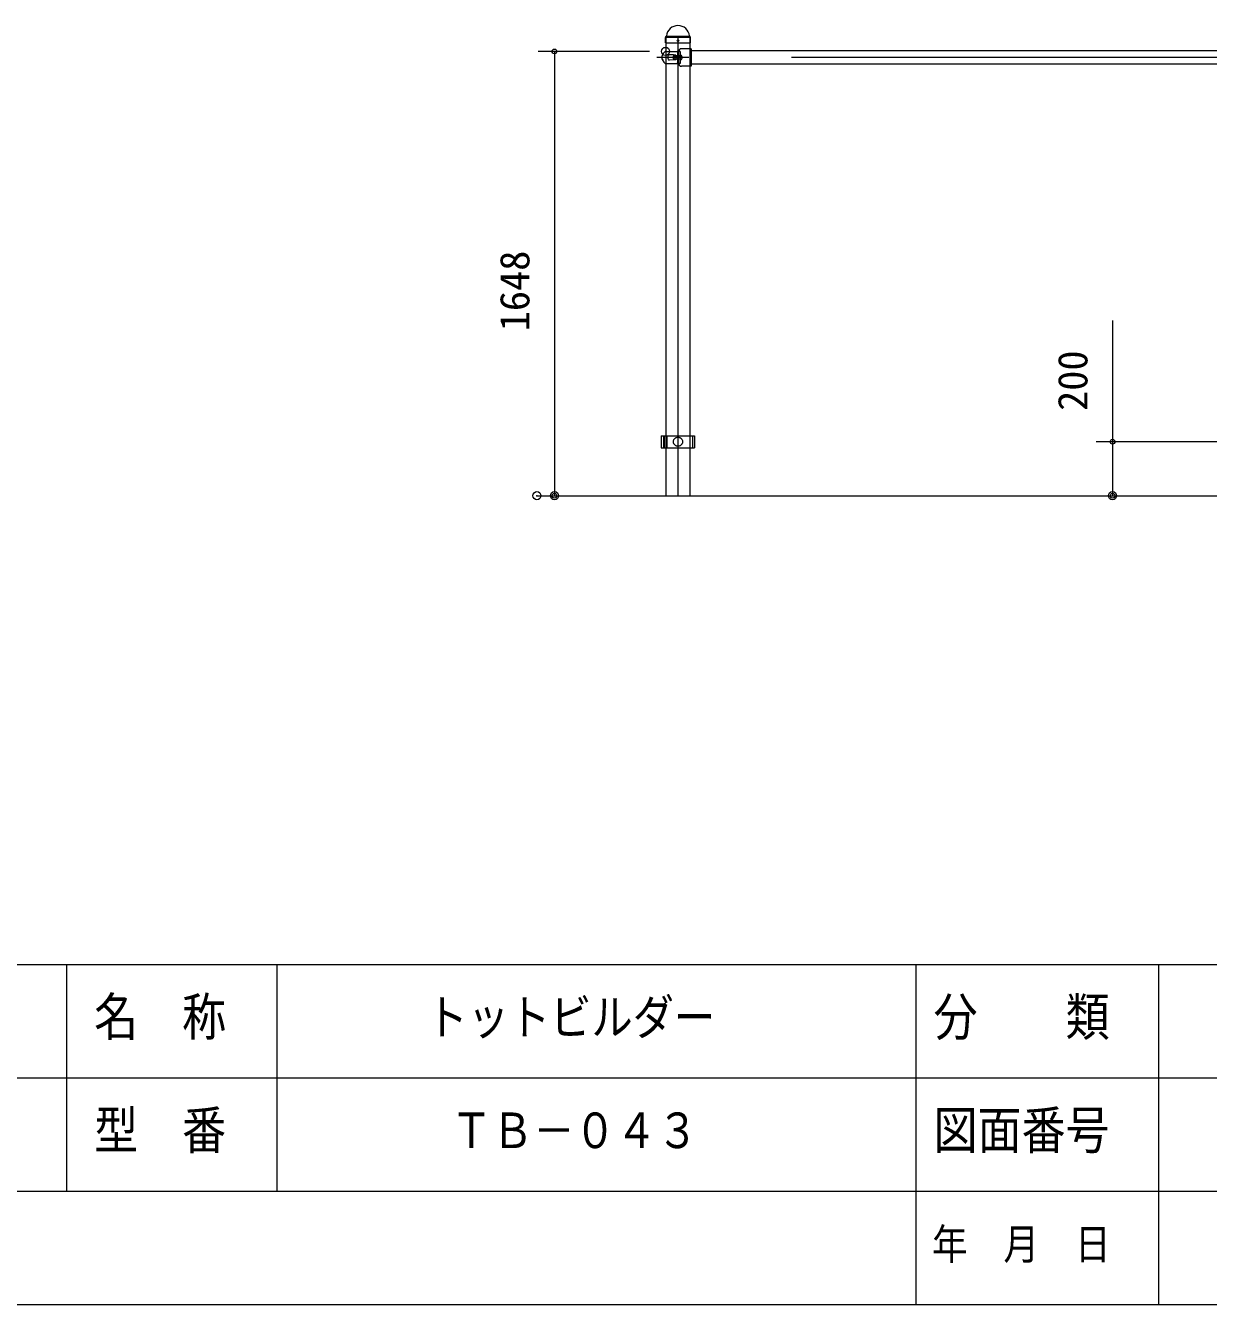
# Model space of a CAD drawing. Units: millimetres on the paper, scale 1:60. Extents: x 0 to 420, y -297 to 594.
# Drawn here: x 212.5 to 285.6, y 15 to 94 of the extents above; entities that cross this region are included whole.
import ezdxf
from ezdxf.enums import TextEntityAlignment as Align

# ---------------------------------------------------------------- set-up
doc = ezdxf.new("R2010")
doc.units = ezdxf.units.MM
doc.header["$PDMODE"] = 32
doc.header["$PDSIZE"] = 0.5
doc.linetypes.add('USER1', pattern=[50.8, 31.75, -6.35, 6.35, -6.35])
doc.linetypes.add('USER2', pattern=[19.05, 12.7, -6.35])
doc.layers.add('LY_1', color=7, linetype='Continuous', lineweight=18)
doc.styles.add('ＭＳ ゴシック', font='')
doc.styles.get('ＭＳ ゴシック').set_extended_font_data('MS Gothic')

# ---------------------------------------------------------------- blocks, each defined once
blk = doc.blocks.new('-000-_DOTSMALL')
at = {"color": 7, "linetype": 'Continuous', "lineweight": 9}
blk.add_circle((0, 0), 0.0625, dxfattribs=at)
blk.add_circle((0, 0), 0.0625, dxfattribs=at)

msp = doc.modelspace()

# ---------------------------------------------------------------- linework, layer by layer
at = {"layer": 'LY_1', "lineweight": 9}
for p, q in [((252.021, 92.972), (252.028, 93.303)), ((252.049, 93.351), (252.067, 93.37)), ((252.053, 93.314), (252.053, 64.981)), ((253.543, 93.351), (253.524, 93.37)), ((253.538, 93.314), (253.538, 64.981)), ((253.57, 92.973), (253.563, 93.303)), ((252.03, 92.964), (252.021, 92.972)), ((252.03, 92.964), (253.562, 92.964)), ((253.608, 92.606), (253.005, 92.606)), ((253.57, 92.973), (253.562, 92.964)), ((253.608, 92.606), (253.608, 91.522)), ((251.85, 92.231), (251.846, 92.231)), ((251.85, 91.897), (251.846, 91.897)), ((252.027, 92.439), (252.737, 92.439)), ((252.029, 91.689), (252.737, 91.689)), ((252.526, 92.217), (252.242, 92.232)), ((252.526, 91.911), (252.242, 91.896)), ((252.526, 92.217), (252.526, 91.911)), ((252.771, 92.406), (252.771, 91.722)), ((252.938, 92.439), (252.838, 92.439)), ((252.838, 92.439), (252.838, 91.689)), ((252.938, 91.689), (252.838, 91.689)), ((252.938, 92.439), (252.938, 91.689)), ((252.938, 92.214), (252.955, 92.214)), ((252.938, 91.914), (252.955, 91.914)), ((253.038, 92.131), (253.038, 91.997)), ((289.483, 92.469), (253.608, 92.469)), ((253.608, 91.522), (253.005, 91.522)), ((289.483, 91.659), (253.608, 91.659)), ((251.765, 68.689), (251.765, 67.939)), ((251.765, 68.689), (253.826, 68.689)), ((251.895, 68.689), (251.895, 67.939)), ((251.944, 68.689), (251.944, 67.939)), ((252.1, 68.689), (252.1, 67.939)), ((253.687, 68.689), (253.687, 67.939)), ((253.826, 68.689), (253.826, 67.939)), ((251.765, 67.939), (253.826, 67.939)), ((244.076, 64.981), (371.82, 64.981)), ((17.5, 36), (402.5, 36)), ((215, 36), (215, 22)), ((267.5, 36), (267.5, 15)), ((215, 29), (332.5, 29)), ((160, 22), (402.5, 22)), ((17.5, 15), (402.5, 15))]:
    msp.add_line(p, q, dxfattribs=at)
at = {"layer": 'LY_1'}
for p, q in [((252.051, 93.323), (253.54, 93.323)), ((252.081, 93.381), (253.508, 93.381)), ((251.027, 92.439), (244.161, 92.439)), ((245.161, 92.439), (245.161, 64.981)), ((279.661, 75.801), (279.661, 68.314)), ((289.296, 68.314), (278.661, 68.314)), ((279.661, 68.314), (279.661, 64.981)), ((228, 36), (228, 22)), ((282.5, 36), (282.5, 15)), ((160, 29), (215, 29))]:
    msp.add_line(p, q, dxfattribs=at)
at = {"layer": 'LY_1', "linetype": 'USER1'}
for p, q in [((252.796, 93.314), (252.796, 64.981)), ((291.563, 92.064), (251.491, 92.064))]:
    msp.add_line(p, q, dxfattribs=at)
at = {"layer": 'LY_1', "linetype": 'USER2'}
for p, q in [((252.046, 92.422), (252.046, 91.706)), ((252.521, 91.981), (252.521, 92.147)), ((252.521, 92.147), (252.938, 92.147)), ((252.521, 91.981), (252.938, 91.981)), ((252.663, 92.21), (252.526, 92.217)), ((252.663, 91.918), (252.526, 91.911)), ((252.537, 92.206), (252.537, 91.922)), ((252.671, 92.206), (252.537, 92.206)), ((252.671, 91.922), (252.537, 91.922)), ((252.671, 92.201), (252.671, 91.927)), ((252.771, 92.164), (252.671, 92.164)), ((252.771, 91.964), (252.671, 91.964)), ((252.938, 92.164), (252.838, 92.164)), ((252.938, 91.964), (252.838, 91.964))]:
    msp.add_line(p, q, dxfattribs=at)
at = {"layer": 'LY_1', "lineweight": 9}
msp.add_circle((252.796, 93.098), 0.05, dxfattribs=at)
at = {"layer": 'LY_1', "linetype": 'USER2'}
msp.add_circle((252.796, 68.314), 0.283, dxfattribs=at)
at = {"layer": 'LY_1', "lineweight": 9}
for centre, radius, start, end in [((252.098, 93.302), 0.07, 135, 178.99605), ((252.034, 93.403), 0.0467, 315, 353.3676), ((252.796, 93.314), 0.72, 90, 173.3676), ((252.796, 93.314), 0.72, 6.6324, 90), ((253.557, 93.403), 0.0467, 186.6324, 225), ((253.493, 93.302), 0.07, 1.00395, 45), ((253.005, 92.439), 0.167, 90, 180), ((252.046, 92.064), 0.267, 143.1301, 216.8699), ((252.046, 92.064), 0.25, 154.44159, 205.55841), ((252.873, 91.669), 1.167, 140.22094, 154.44159), ((252.873, 92.46), 1.167, 205.55841, 219.77906), ((251.846, 92.214), 0.0167, 90, 143.1301), ((251.846, 91.914), 0.0167, 216.8699, 270), ((252.027, 92.372), 0.0667, 90, 140.22094), ((252.027, 91.756), 0.0667, 219.77906, 270), ((252.405, 92.064), 0.232, 154.69944, 205.30056), ((253.25, 91.664), 1.167, 151.38495, 154.69944), ((253.25, 92.464), 1.167, 205.30056, 208.61505), ((252.241, 92.215), 0.0167, 87, 151.38495), ((252.241, 91.913), 0.0167, 208.61505, 273), ((252.737, 92.406), 0.0333, 0, 90), ((252.737, 91.722), 0.0333, 270, 0), ((253.005, 91.689), 0.167, 180, 270), ((252.955, 92.131), 0.0833, 0, 90), ((252.955, 91.997), 0.0833, 270, 0)]:
    msp.add_arc(centre, radius, start, end, dxfattribs=at)
at = {"layer": 'LY_1', "linetype": 'USER2'}
for centre, radius, start, end in [((252.029, 92.422), 0.0167, 0, 91.98888), ((252.029, 91.706), 0.0167, 270, 0), ((252.662, 92.201), 0.0083, 0, 88), ((252.662, 91.927), 0.0083, 272, 0)]:
    msp.add_arc(centre, radius, start, end, dxfattribs=at)
at = {"layer": 'LY_1'}
for p in [(252.027, 92.439), (244.076, 64.981), (244.076, 64.981), (245.161, 64.981), (279.661, 64.981)]:
    msp.add_point(p, dxfattribs=at)

# ---------------------------------------------------------------- block references
at = {"layer": 'LY_1', "xscale": 2.32, "yscale": 2.32}
for p, rotation in [((245.161, 92.439), 90), ((279.661, 68.314), 90), ((245.161, 64.981), 270), ((279.661, 64.981), 270)]:
    msp.add_blockref('-000-_DOTSMALL', p, dxfattribs=dict(at, rotation=rotation))

# ---------------------------------------------------------------- texts
at = {"layer": 'LY_1', "style": 'ＭＳ ゴシック'}
for s, p in [('1648', (244.161, 75.138)), ('200', (278.661, 70.218))]:
    msp.add_text(s, height=1.833, rotation=90, dxfattribs=at).set_placement(p, align=Align.BOTTOM_LEFT)
at = {"layer": 'LY_1', "style": 'ＭＳ ゴシック', "width": 0.85}
for s, height, p in [('名\u3000称', 2.346, (216.7, 30.9)), ('トットビルダー', 2.199, (237.25, 31)), ('分\u3000\u3000類', 2.346, (268.6, 30.9)), ('型\u3000番', 2.346, (216.7, 23.9)), ('ＴＢ－０４３', 2.199, (238.75, 24)), ('図面番号', 2.346, (268.6, 23.9)), ('年\u3000月\u3000日', 1.906, (268.5, 17.2))]:
    msp.add_text(s, height=height, dxfattribs=at).set_placement(p, align=Align.BOTTOM_LEFT)

doc.saveas('drawing.dxf')
